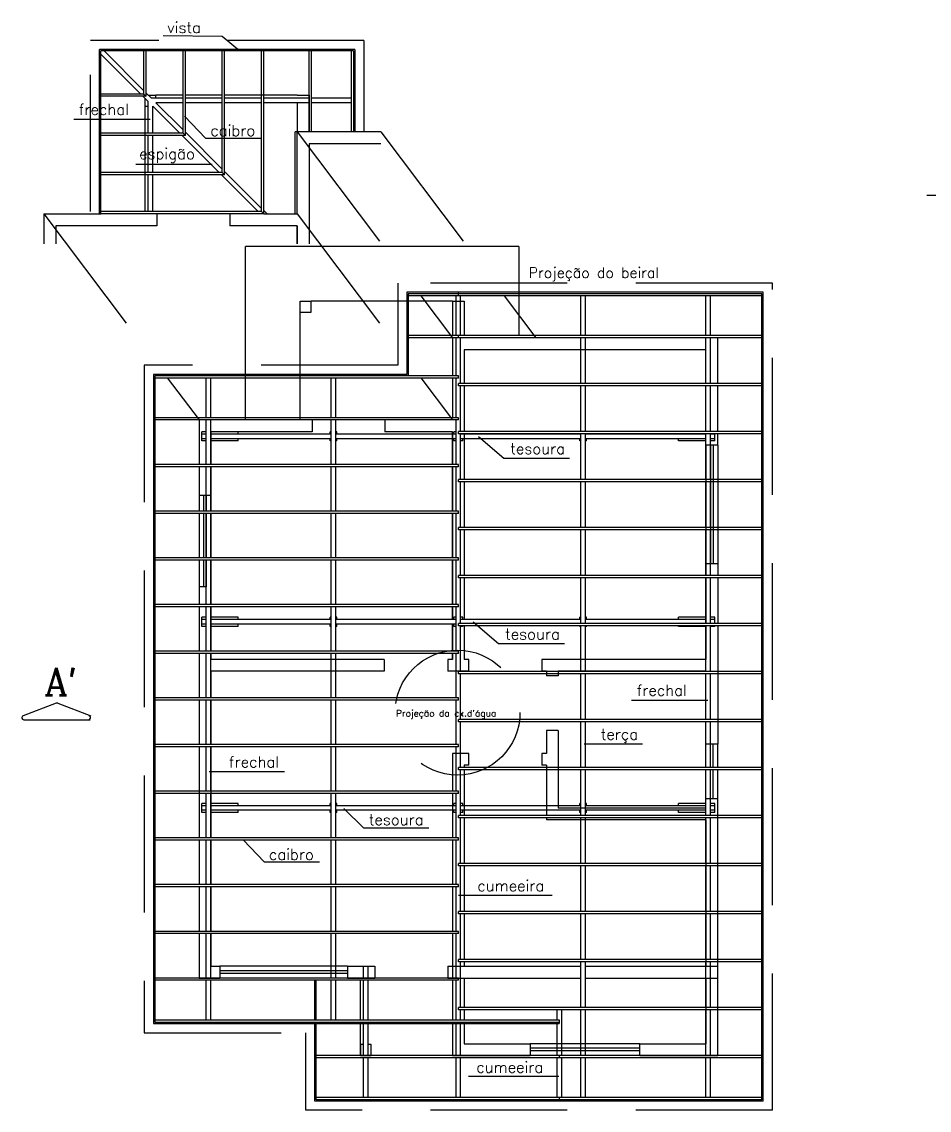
# Model space of a CAD drawing. Extents: x 374.2 to 444.1, y -26.3 to 30.2.
# Drawn here: x 404.55 to 414.51, y -16.37 to -4.43 of the extents above; entities that cross this region are included whole.
import ezdxf
from ezdxf.enums import TextEntityAlignment as Align

# ---------------------------------------------------------------- set-up
doc = ezdxf.new("R2010")
doc.units = 0
doc.header["$LTSCALE"] = 20
doc.header["$MEASUREMENT"] = 0
doc.linetypes.add('DASHED2', pattern=[0.375, 0.25, -0.125])
for name, color, linetype in [('MADEIRAME', 30, 'CONTINUOUS'), ('PROJEÇÃO', 30, 'DASHED2'), ('SELO', 5, 'CONTINUOUS'), ('TEXTO', 1, 'CONTINUOUS'), ('TEXTO2', 30, 'CONTINUOUS'), ('VISTAL', 30, 'CONTINUOUS'), ('VISTAP', 244, 'CONTINUOUS')]:
    doc.layers.add(name, color=color, linetype=linetype)
doc.styles.add('ROMANC', font='ROMANC.SHX')

msp = doc.modelspace()

# ---------------------------------------------------------------- linework, layer by layer
at = {"layer": 'MADEIRAME', "color": 244, "linetype": 'Continuous'}
for p, q in [((405.406, -6.536), (405.406, -4.733)), ((408.206, -4.733), (405.406, -4.733)), ((405.421, -6.536), (405.421, -4.748)), ((408.191, -4.748), (405.421, -4.748)), ((408.166, -4.748), (408.166, -5.636)), ((408.191, -4.748), (408.191, -5.636)), ((408.206, -4.733), (408.206, -5.636)), ((405.894, -5.221), (405.421, -5.221)), ((405.919, -5.246), (405.421, -5.246)), ((405.941, -5.651), (405.941, -5.304)), ((406.323, -5.268), (405.976, -5.268)), ((405.991, -5.651), (405.991, -5.353)), ((406.323, -5.318), (406.026, -5.318)), ((406.753, -5.268), (406.348, -5.268)), ((406.753, -5.318), (406.348, -5.318)), ((407.183, -5.268), (406.778, -5.268)), ((407.183, -5.318), (406.778, -5.318)), ((407.706, -5.268), (407.208, -5.268)), ((407.706, -5.318), (407.208, -5.318)), ((408.166, -5.268), (407.731, -5.268)), ((408.166, -5.318), (407.731, -5.318)), ((406.323, -5.651), (405.421, -5.651)), ((406.348, -5.676), (405.421, -5.676)), ((405.941, -6.081), (405.941, -5.676)), ((405.991, -6.081), (405.991, -5.676)), ((406.753, -6.081), (405.421, -6.081)), ((406.778, -6.106), (405.421, -6.106)), ((405.941, -6.511), (405.941, -6.106)), ((405.991, -6.511), (405.991, -6.106)), ((405.941, -6.511), (405.421, -6.511)), ((405.941, -6.536), (405.421, -6.536)), ((407.183, -6.511), (405.941, -6.511)), ((407.208, -6.536), (405.941, -6.536)), ((412.688, -7.396), (408.778, -7.396)), ((408.778, -7.396), (408.778, -8.296)), ((409.343, -7.436), (409.343, -7.396)), ((412.688, -16.266), (412.688, -7.396)), ((412.673, -7.411), (408.793, -7.411)), ((408.793, -7.411), (408.793, -8.311)), ((412.673, -7.436), (408.793, -7.436)), ((409.318, -7.871), (409.318, -7.436)), ((409.368, -7.871), (409.368, -7.436)), ((410.688, -7.871), (410.688, -7.436)), ((410.738, -7.871), (410.738, -7.436)), ((412.058, -7.871), (412.058, -7.436)), ((412.108, -7.871), (412.108, -7.436)), ((412.673, -16.251), (412.673, -7.411)), ((412.673, -7.871), (408.793, -7.871)), ((409.343, -7.896), (409.343, -7.871)), ((412.673, -7.896), (408.793, -7.896)), ((409.318, -8.311), (409.318, -7.896)), ((409.368, -8.397), (409.368, -7.896)), ((410.688, -8.397), (410.688, -7.896)), ((410.738, -8.397), (410.738, -7.896)), ((412.058, -8.397), (412.058, -7.896)), ((412.108, -8.397), (412.108, -7.896)), ((408.778, -8.296), (405.998, -8.296)), ((405.998, -8.296), (405.998, -15.416)), ((406.013, -8.311), (406.013, -15.401)), ((409.343, -8.311), (406.013, -8.311)), ((409.343, -8.336), (406.013, -8.336)), ((406.578, -8.771), (406.578, -8.336)), ((406.628, -8.771), (406.628, -8.336)), ((407.948, -8.771), (407.948, -8.336)), ((407.998, -8.771), (407.998, -8.336)), ((409.318, -8.771), (409.318, -8.336)), ((409.343, -8.336), (409.343, -8.311)), ((412.673, -8.397), (409.343, -8.397)), ((409.343, -8.422), (409.343, -8.397)), ((412.673, -8.422), (409.343, -8.422)), ((409.368, -8.923), (409.368, -8.422)), ((410.688, -8.923), (410.688, -8.422)), ((410.738, -8.923), (410.738, -8.422)), ((412.058, -8.923), (412.058, -8.422)), ((412.108, -8.923), (412.108, -8.422)), ((409.343, -8.771), (406.013, -8.771)), ((409.343, -8.796), (406.013, -8.796)), ((406.578, -9.283), (406.578, -8.796)), ((406.628, -9.283), (406.628, -8.796)), ((407.948, -9.283), (407.948, -8.796)), ((407.998, -9.283), (407.998, -8.796)), ((409.318, -9.283), (409.318, -8.796)), ((409.343, -8.796), (409.343, -8.771)), ((406.578, -8.926), (406.528, -8.926)), ((406.528, -9.026), (406.528, -8.926)), ((406.578, -8.951), (406.528, -8.951)), ((406.928, -8.926), (406.628, -8.926)), ((407.948, -8.951), (406.628, -8.951)), ((406.928, -8.951), (406.928, -8.926)), ((407.948, -8.926), (407.935, -8.926)), ((407.935, -8.951), (407.935, -8.926)), ((408.01, -8.926), (407.998, -8.926)), ((409.318, -8.951), (407.998, -8.951)), ((408.01, -8.951), (408.01, -8.926)), ((409.293, -8.951), (409.293, -8.926)), ((409.318, -8.926), (409.293, -8.926)), ((412.673, -8.923), (409.343, -8.923)), ((409.343, -8.948), (409.343, -8.923)), ((412.673, -8.948), (409.343, -8.948)), ((409.368, -9.45), (409.368, -8.948)), ((410.688, -8.951), (409.368, -8.951)), ((409.393, -8.951), (409.393, -8.948)), ((410.675, -8.951), (410.675, -8.948)), ((410.688, -9.45), (410.688, -8.948)), ((410.738, -9.45), (410.738, -8.948)), ((412.058, -8.951), (410.738, -8.951)), ((410.75, -8.951), (410.75, -8.948)), ((411.758, -8.951), (411.758, -8.948)), ((412.058, -9.45), (412.058, -8.948)), ((412.108, -9.45), (412.108, -8.948)), ((412.158, -8.951), (412.108, -8.951)), ((412.158, -9.026), (412.158, -8.948)), ((406.578, -9.001), (406.528, -9.001)), ((406.578, -9.026), (406.528, -9.026)), ((407.948, -9.001), (406.628, -9.001)), ((406.928, -9.026), (406.628, -9.026)), ((406.928, -9.026), (406.928, -9.001)), ((407.935, -9.026), (407.935, -9.001)), ((407.948, -9.026), (407.935, -9.026)), ((409.318, -9.001), (407.998, -9.001)), ((408.01, -9.026), (407.998, -9.026)), ((408.01, -9.026), (408.01, -9.001)), ((409.293, -9.026), (409.293, -9.001)), ((409.318, -9.026), (409.293, -9.026)), ((410.688, -9.001), (409.368, -9.001)), ((409.393, -9.026), (409.368, -9.026)), ((409.393, -9.026), (409.393, -9.001)), ((410.675, -9.026), (410.675, -9.001)), ((410.688, -9.026), (410.675, -9.026)), ((412.058, -9.001), (410.738, -9.001)), ((410.75, -9.026), (410.738, -9.026)), ((410.75, -9.026), (410.75, -9.001)), ((411.758, -9.026), (411.758, -9.001)), ((412.058, -9.026), (411.758, -9.026)), ((412.158, -9.001), (412.108, -9.001)), ((412.158, -9.026), (412.108, -9.026)), ((409.343, -9.283), (406.013, -9.283)), ((409.343, -9.308), (406.013, -9.308)), ((406.578, -9.795), (406.578, -9.308)), ((406.628, -9.795), (406.628, -9.308)), ((407.948, -9.795), (407.948, -9.308)), ((407.998, -9.795), (407.998, -9.308)), ((409.318, -9.795), (409.318, -9.308)), ((409.343, -9.308), (409.343, -9.283)), ((412.673, -9.45), (409.343, -9.45)), ((409.343, -9.475), (409.343, -9.45)), ((412.673, -9.475), (409.343, -9.475)), ((409.368, -9.976), (409.368, -9.475)), ((410.688, -9.976), (410.688, -9.475)), ((410.738, -9.976), (410.738, -9.475)), ((412.058, -9.976), (412.058, -9.475)), ((412.108, -9.976), (412.108, -9.475)), ((409.343, -9.795), (406.013, -9.795)), ((409.343, -9.82), (406.013, -9.82)), ((406.578, -10.307), (406.578, -9.82)), ((406.628, -10.307), (406.628, -9.82)), ((407.948, -10.307), (407.948, -9.82)), ((407.998, -10.307), (407.998, -9.82)), ((409.318, -10.307), (409.318, -9.82)), ((409.343, -9.82), (409.343, -9.795)), ((412.673, -9.976), (409.343, -9.976)), ((409.343, -10.001), (409.343, -9.976)), ((412.673, -10.001), (409.343, -10.001)), ((409.368, -10.502), (409.368, -10.001)), ((410.688, -10.502), (410.688, -10.001)), ((410.738, -10.502), (410.738, -10.001)), ((412.058, -10.502), (412.058, -10.001)), ((412.108, -10.502), (412.108, -10.001)), ((409.343, -10.307), (406.013, -10.307)), ((409.343, -10.332), (406.013, -10.332)), ((406.578, -10.819), (406.578, -10.332)), ((406.628, -10.819), (406.628, -10.332)), ((407.948, -10.819), (407.948, -10.332)), ((407.998, -10.819), (407.998, -10.332)), ((409.318, -10.819), (409.318, -10.332)), ((409.343, -10.332), (409.343, -10.307)), ((412.673, -10.502), (409.343, -10.502)), ((409.343, -10.527), (409.343, -10.502)), ((412.673, -10.527), (409.343, -10.527)), ((409.368, -11.029), (409.368, -10.527)), ((410.688, -11.029), (410.688, -10.527)), ((410.738, -11.029), (410.738, -10.527)), ((412.058, -11.029), (412.058, -10.527)), ((412.108, -11.029), (412.108, -10.527)), ((409.343, -10.819), (406.013, -10.819)), ((409.343, -10.844), (406.013, -10.844)), ((406.578, -11.331), (406.578, -10.844)), ((406.628, -11.331), (406.628, -10.844)), ((407.948, -11.331), (407.948, -10.844)), ((407.998, -11.331), (407.998, -10.844)), ((409.318, -11.331), (409.318, -10.844)), ((409.343, -10.844), (409.343, -10.819)), ((406.528, -11.06), (406.528, -10.96)), ((406.578, -10.96), (406.528, -10.96)), ((406.928, -10.96), (406.628, -10.96)), ((406.928, -10.985), (406.928, -10.96)), ((407.935, -10.985), (407.935, -10.96)), ((407.948, -10.96), (407.935, -10.96)), ((408.01, -10.96), (407.998, -10.96)), ((408.01, -10.985), (408.01, -10.96)), ((409.318, -10.96), (409.293, -10.96)), ((409.293, -10.985), (409.293, -10.96)), ((409.393, -10.96), (409.368, -10.96)), ((409.393, -10.985), (409.393, -10.96)), ((410.675, -10.985), (410.675, -10.96)), ((410.688, -10.96), (410.675, -10.96)), ((410.75, -10.96), (410.738, -10.96)), ((410.75, -10.985), (410.75, -10.96)), ((412.058, -10.96), (411.758, -10.96)), ((411.758, -10.985), (411.758, -10.96)), ((412.158, -10.96), (412.108, -10.96)), ((412.158, -11.029), (412.158, -10.96)), ((406.578, -10.985), (406.528, -10.985)), ((406.578, -11.035), (406.528, -11.035)), ((406.578, -11.06), (406.528, -11.06)), ((407.948, -10.985), (406.628, -10.985)), ((407.948, -11.035), (406.628, -11.035)), ((406.928, -11.06), (406.628, -11.06)), ((406.928, -11.06), (406.928, -11.035)), ((407.935, -11.06), (407.935, -11.035)), ((407.948, -11.06), (407.935, -11.06)), ((409.318, -10.985), (407.998, -10.985)), ((409.318, -11.035), (407.998, -11.035)), ((408.01, -11.06), (407.998, -11.06)), ((408.01, -11.06), (408.01, -11.035)), ((409.293, -11.06), (409.293, -11.035)), ((409.318, -11.06), (409.293, -11.06)), ((412.673, -11.029), (409.343, -11.029)), ((409.343, -11.054), (409.343, -11.029)), ((412.673, -11.054), (409.343, -11.054)), ((410.688, -10.985), (409.368, -10.985)), ((409.368, -11.555), (409.368, -11.054)), ((409.393, -11.06), (409.368, -11.06)), ((409.393, -11.06), (409.393, -11.054)), ((410.675, -11.06), (410.675, -11.054)), ((410.688, -11.06), (410.675, -11.06)), ((410.688, -11.555), (410.688, -11.054)), ((412.058, -10.985), (410.738, -10.985)), ((410.738, -11.555), (410.738, -11.054)), ((410.75, -11.06), (410.738, -11.06)), ((410.75, -11.06), (410.75, -11.054)), ((411.758, -11.06), (411.758, -11.054)), ((412.058, -11.06), (411.758, -11.06)), ((412.058, -11.555), (412.058, -11.054)), ((412.158, -10.985), (412.108, -10.985)), ((412.108, -11.555), (412.108, -11.054)), ((412.158, -11.06), (412.108, -11.06)), ((412.158, -11.06), (412.158, -11.054)), ((409.343, -11.331), (406.013, -11.331)), ((409.343, -11.356), (409.343, -11.331)), ((409.343, -11.356), (406.013, -11.356)), ((406.578, -11.843), (406.578, -11.356)), ((406.628, -11.843), (406.628, -11.356)), ((407.948, -11.843), (407.948, -11.356)), ((407.998, -11.843), (407.998, -11.356)), ((409.318, -11.843), (409.318, -11.356)), ((412.673, -11.555), (409.343, -11.555)), ((409.343, -11.58), (409.343, -11.555)), ((412.673, -11.58), (409.343, -11.58)), ((409.368, -12.081), (409.368, -11.58)), ((410.688, -12.081), (410.688, -11.58)), ((410.738, -12.081), (410.738, -11.58)), ((412.058, -12.081), (412.058, -11.58)), ((412.108, -12.081), (412.108, -11.58)), ((409.343, -11.843), (406.013, -11.843)), ((409.343, -11.868), (406.013, -11.868)), ((406.578, -12.355), (406.578, -11.868)), ((406.628, -12.355), (406.628, -11.868)), ((407.948, -12.355), (407.948, -11.868)), ((407.998, -12.355), (407.998, -11.868)), ((409.318, -12.355), (409.318, -11.868)), ((409.343, -11.868), (409.343, -11.843)), ((412.673, -12.081), (409.343, -12.081)), ((409.343, -12.106), (409.343, -12.081)), ((412.673, -12.106), (409.343, -12.106)), ((409.368, -12.608), (409.368, -12.106)), ((410.688, -12.607), (410.688, -12.106)), ((410.738, -12.607), (410.738, -12.106)), ((412.058, -12.608), (412.058, -12.106)), ((412.108, -12.608), (412.108, -12.106)), ((409.343, -12.355), (406.013, -12.355)), ((409.343, -12.38), (406.013, -12.38)), ((406.578, -12.867), (406.578, -12.38)), ((406.628, -12.867), (406.628, -12.38)), ((407.948, -12.867), (407.948, -12.38)), ((407.998, -12.867), (407.998, -12.38)), ((409.318, -12.867), (409.318, -12.38)), ((409.343, -12.38), (409.343, -12.355)), ((412.673, -12.608), (409.343, -12.608)), ((409.343, -12.633), (409.343, -12.608)), ((412.673, -12.633), (409.343, -12.633)), ((409.368, -13.134), (409.368, -12.633)), ((410.688, -13.134), (410.688, -12.632)), ((410.738, -13.134), (410.738, -12.632)), ((412.058, -13.134), (412.058, -12.633)), ((412.058, -12.955), (412.058, -12.652)), ((412.108, -13.134), (412.108, -12.633)), ((409.343, -12.867), (406.013, -12.867)), ((409.343, -12.892), (409.343, -12.867)), ((409.343, -12.892), (406.013, -12.892)), ((406.578, -13.001), (406.528, -13.001)), ((406.528, -13.101), (406.528, -13.001)), ((406.578, -13.379), (406.578, -12.892)), ((406.628, -13.379), (406.628, -12.892)), ((406.928, -13.001), (406.628, -13.001)), ((406.928, -13.026), (406.928, -13.001)), ((407.948, -13.001), (407.935, -13.001)), ((407.935, -13.026), (407.935, -13.001)), ((407.948, -13.379), (407.948, -12.892)), ((407.998, -13.379), (407.998, -12.892)), ((408.01, -13.001), (407.998, -13.001)), ((408.01, -13.026), (408.01, -13.001)), ((409.293, -13.026), (409.293, -13.001)), ((409.318, -13.001), (409.293, -13.001)), ((409.318, -13.379), (409.318, -12.892)), ((409.393, -13.001), (409.368, -13.001)), ((409.393, -13.026), (409.393, -13.001)), ((410.688, -13.001), (410.675, -13.001)), ((410.675, -13.026), (410.675, -13.001)), ((410.75, -13.001), (410.738, -13.001)), ((410.75, -13.026), (410.75, -13.001)), ((411.758, -13.026), (411.758, -13.001)), ((412.058, -13.001), (411.758, -13.001)), ((412.058, -13.052), (412.058, -12.952)), ((412.158, -13.001), (412.108, -13.001)), ((412.158, -13.101), (412.158, -13.001)), ((406.578, -13.026), (406.528, -13.026)), ((406.578, -13.076), (406.528, -13.076)), ((406.578, -13.101), (406.528, -13.101)), ((407.948, -13.026), (406.628, -13.026)), ((407.948, -13.076), (406.628, -13.076)), ((406.928, -13.101), (406.628, -13.101)), ((406.928, -13.101), (406.928, -13.076)), ((407.935, -13.101), (407.935, -13.076)), ((407.948, -13.101), (407.935, -13.101)), ((409.318, -13.026), (407.998, -13.026)), ((409.318, -13.076), (407.998, -13.076)), ((408.01, -13.101), (407.998, -13.101)), ((408.01, -13.101), (408.01, -13.076)), ((409.293, -13.101), (409.293, -13.076)), ((409.318, -13.101), (409.293, -13.101)), ((410.688, -13.026), (409.368, -13.026)), ((410.688, -13.076), (409.368, -13.076)), ((409.393, -13.101), (409.368, -13.101)), ((409.393, -13.101), (409.393, -13.076)), ((410.675, -13.101), (410.675, -13.076)), ((410.688, -13.101), (410.675, -13.101)), ((412.058, -13.026), (410.738, -13.026)), ((412.058, -13.076), (410.738, -13.076)), ((410.75, -13.101), (410.738, -13.101)), ((410.75, -13.101), (410.75, -13.076)), ((411.758, -13.101), (411.758, -13.076)), ((412.058, -13.101), (411.758, -13.101)), ((412.158, -13.026), (412.108, -13.026)), ((412.158, -13.076), (412.108, -13.076)), ((412.158, -13.101), (412.108, -13.101)), ((412.673, -13.134), (409.343, -13.134)), ((409.343, -13.159), (409.343, -13.134)), ((412.673, -13.159), (409.343, -13.159)), ((409.368, -13.66), (409.368, -13.159)), ((410.688, -13.66), (410.688, -13.159)), ((410.738, -13.66), (410.738, -13.159)), ((412.058, -13.66), (412.058, -13.159)), ((412.108, -13.66), (412.108, -13.159)), ((409.343, -13.379), (406.013, -13.379)), ((409.343, -13.404), (406.013, -13.404)), ((406.578, -13.892), (406.578, -13.405)), ((406.628, -13.892), (406.628, -13.405)), ((407.948, -13.892), (407.948, -13.405)), ((407.998, -13.892), (407.998, -13.405)), ((409.318, -13.892), (409.318, -13.405)), ((409.343, -13.404), (409.343, -13.379)), ((412.673, -13.66), (409.343, -13.66)), ((409.343, -13.685), (409.343, -13.66)), ((412.673, -13.685), (409.343, -13.685)), ((409.368, -14.187), (409.368, -13.685)), ((410.688, -14.186), (410.688, -13.685)), ((410.738, -14.186), (410.738, -13.685)), ((412.058, -14.187), (412.058, -13.685)), ((412.108, -14.187), (412.108, -13.685)), ((409.343, -13.892), (406.013, -13.892)), ((409.343, -13.917), (406.013, -13.917)), ((406.578, -14.404), (406.578, -13.917)), ((406.628, -14.404), (406.628, -13.917)), ((407.948, -14.404), (407.948, -13.917)), ((407.998, -14.404), (407.998, -13.917)), ((409.318, -14.404), (409.318, -13.917)), ((409.343, -13.917), (409.343, -13.892)), ((412.673, -14.187), (409.343, -14.187)), ((409.343, -14.212), (409.343, -14.187)), ((412.673, -14.212), (409.343, -14.212)), ((409.368, -14.713), (409.368, -14.212)), ((410.688, -14.713), (410.688, -14.211)), ((410.738, -14.713), (410.738, -14.211)), ((412.058, -14.713), (412.058, -14.212)), ((412.108, -14.713), (412.108, -14.212)), ((409.343, -14.404), (406.013, -14.404)), ((409.343, -14.429), (406.013, -14.429)), ((406.578, -14.916), (406.578, -14.429)), ((406.628, -14.916), (406.628, -14.429)), ((407.948, -14.916), (407.948, -14.429)), ((407.998, -14.916), (407.998, -14.429)), ((409.318, -14.916), (409.318, -14.429)), ((409.343, -14.429), (409.343, -14.404)), ((412.673, -14.713), (409.343, -14.713)), ((409.343, -14.738), (409.343, -14.713)), ((412.673, -14.738), (409.343, -14.738)), ((409.368, -15.239), (409.368, -14.738)), ((410.688, -15.239), (410.688, -14.738)), ((410.738, -15.239), (410.738, -14.738)), ((412.058, -15.239), (412.058, -14.738)), ((412.108, -15.239), (412.108, -14.738)), ((409.343, -14.916), (406.013, -14.916)), ((409.343, -14.941), (409.343, -14.916)), ((409.343, -14.941), (406.013, -14.941)), ((406.578, -15.376), (406.578, -14.941)), ((406.628, -15.376), (406.628, -14.941)), ((407.768, -15.376), (407.768, -14.941)), ((407.783, -15.376), (407.783, -14.941)), ((407.948, -15.376), (407.948, -14.941)), ((407.998, -15.376), (407.998, -14.941)), ((409.318, -15.376), (409.318, -14.941)), ((409.343, -15.264), (409.343, -15.239)), ((412.673, -15.239), (409.343, -15.239)), ((412.673, -15.264), (409.343, -15.264)), ((409.368, -15.376), (409.368, -15.264)), ((410.423, -15.264), (410.423, -15.376)), ((410.473, -15.264), (410.473, -15.766)), ((410.688, -15.765), (410.688, -15.264)), ((410.738, -15.765), (410.738, -15.264)), ((412.058, -15.766), (412.058, -15.264)), ((412.108, -15.766), (412.108, -15.264)), ((406.013, -15.376), (410.448, -15.376)), ((410.448, -15.376), (410.448, -15.416)), ((405.998, -15.416), (410.448, -15.416)), ((406.013, -15.401), (410.448, -15.401)), ((407.768, -16.266), (407.768, -15.416)), ((407.783, -16.251), (407.783, -15.416)), ((409.318, -15.766), (409.318, -15.416)), ((409.368, -15.766), (409.368, -15.416)), ((410.423, -15.416), (410.423, -15.766)), ((412.673, -15.766), (407.783, -15.766)), ((412.673, -15.791), (407.783, -15.791)), ((409.318, -16.226), (409.318, -15.791)), ((409.368, -16.226), (409.368, -15.791)), ((410.423, -15.791), (410.423, -16.226)), ((410.448, -15.766), (410.448, -15.791)), ((410.473, -15.791), (410.473, -16.226)), ((410.688, -16.226), (410.688, -15.79)), ((410.738, -16.226), (410.738, -15.79)), ((412.058, -16.226), (412.058, -15.791)), ((412.108, -16.226), (412.108, -15.791)), ((412.673, -16.226), (407.783, -16.226)), ((410.448, -16.226), (410.448, -16.266)), ((412.688, -16.266), (407.768, -16.266)), ((412.673, -16.251), (407.783, -16.251))]:
    msp.add_line(p, q, dxfattribs=at)
at = {"layer": 'MADEIRAME', "linetype": 'Continuous'}
for p, q in [((405.457, -4.748), (405.894, -5.185)), ((405.894, -5.221), (405.894, -4.748)), ((405.919, -5.246), (405.919, -4.748)), ((406.323, -5.651), (406.323, -4.748)), ((406.348, -5.676), (406.348, -4.748)), ((406.753, -6.081), (406.753, -4.748)), ((406.778, -6.106), (406.778, -4.748)), ((407.183, -6.511), (407.183, -4.748)), ((407.208, -6.536), (407.208, -4.748)), ((407.706, -5.636), (407.706, -4.748)), ((407.731, -5.636), (407.731, -4.748)), ((405.421, -4.783), (405.858, -5.221)), ((405.883, -5.246), (405.941, -5.304)), ((405.894, -5.221), (405.919, -5.246)), ((405.919, -5.21), (405.976, -5.268)), ((405.991, -5.353), (406.288, -5.651)), ((406.026, -5.318), (406.323, -5.615)), ((406.313, -5.676), (406.718, -6.081)), ((406.323, -5.651), (406.348, -5.676)), ((406.348, -5.64), (406.753, -6.045)), ((407.551, -6.536), (407.551, -5.636)), ((407.576, -6.536), (407.576, -5.636)), ((406.753, -6.081), (406.778, -6.106)), ((406.778, -6.07), (407.183, -6.475)), ((406.743, -6.106), (407.148, -6.511)), ((407.183, -6.511), (407.208, -6.536)), ((407.208, -6.5), (407.244, -6.536)), ((407.551, -6.536), (407.576, -6.536)), ((408.299, -14.786), (408.299, -14.916)), ((408.349, -14.786), (408.349, -14.916)), ((408.299, -14.941), (408.299, -15.376)), ((408.349, -14.941), (408.349, -15.376)), ((408.299, -15.416), (408.299, -15.766)), ((408.349, -15.416), (408.349, -15.766)), ((408.299, -15.791), (408.299, -16.226)), ((408.349, -15.791), (408.349, -16.226))]:
    msp.add_line(p, q, dxfattribs=at)
at = {"layer": 'MADEIRAME', "color": 244, "linetype": 'Continuous'}
msp.add_point((412.058, -9.316), dxfattribs=at)
msp.add_point((412.058, -9.316), dxfattribs=at)
at = {"layer": 'PROJEÇÃO', "color": 30, "linetype": 'DASHED2', "ltscale": 0.3}
for p, q in [((405.306, -6.511), (405.306, -4.633)), ((408.306, -4.633), (405.306, -4.633)), ((408.306, -4.633), (408.306, -5.636)), ((412.788, -7.296), (408.678, -7.296)), ((408.678, -7.296), (408.678, -8.196)), ((412.788, -16.366), (412.788, -7.296)), ((408.678, -8.196), (405.898, -8.196)), ((405.898, -8.196), (405.898, -15.516)), ((405.898, -15.516), (407.668, -15.516)), ((407.668, -16.366), (407.668, -15.516)), ((412.788, -16.366), (407.668, -16.366))]:
    msp.add_line(p, q, dxfattribs=at)
at = {"layer": 'SELO', "color": 244, "linetype": 'Continuous'}
msp.add_line((406.628, -10.637), (406.628, -10.669), dxfattribs=at)
at = {"layer": 'TEXTO', "color": 30, "linetype": 'Continuous'}
msp.add_line((414.738, -6.335), (414.482, -6.335), dxfattribs=at)
at = {"layer": 'TEXTO', "color": 3, "linetype": 'Continuous'}
for p, q in [((404.932, -11.903), (404.568, -12.04)), ((404.948, -11.903), (405.312, -12.04)), ((404.576, -12.083), (405.304, -12.083))]:
    msp.add_line(p, q, dxfattribs=at)
for centre, start, end in [((404.94, -11.924), 69.3986, 110.6014), ((404.94, -11.924), 69.3986, 110.6014), ((404.576, -12.061), 110.6014, 270), ((405.284, -12.061), 270, 69.3986)]:
    msp.add_arc(centre, 0.0225, start, end, dxfattribs=at)
at = {"layer": 'TEXTO2', "linetype": 'Continuous'}
for p, q in [((406.105, -4.58), (406.752, -4.587)), ((406.752, -4.587), (406.941, -4.743)), ((406.574, -5.708), (406.34, -5.463)), ((405.124, -5.496), (405.961, -5.496)), ((407.176, -5.708), (406.574, -5.708)), ((405.804, -5.99), (406.641, -5.99)), ((409.84, -9.219), (409.564, -8.982)), ((410.563, -9.219), (409.84, -9.219)), ((409.783, -11.252), (409.507, -11.014)), ((410.506, -11.252), (409.783, -11.252)), ((411.244, -11.867), (412.081, -11.867)), ((411.362, -12.351), (410.724, -12.351)), ((407.435, -12.654), (406.611, -12.654)), ((408.088, -13.055), (408.307, -13.274)), ((409.02, -13.274), (408.307, -13.274)), ((407.217, -13.647), (406.982, -13.402)), ((407.818, -13.647), (407.217, -13.647)), ((410.371, -14.012), (409.343, -14.012)), ((410.445, -15.996), (409.453, -15.996))]:
    msp.add_line(p, q, dxfattribs=at)
at = {"layer": 'VISTAL', "color": 30, "linetype": 'Continuous'}
for p, q in [((405.941, -5.233), (406.026, -5.233)), ((406.026, -5.268), (406.026, -5.233)), ((406.323, -5.233), (406.026, -5.233)), ((406.753, -5.233), (406.348, -5.233)), ((407.576, -5.233), (406.778, -5.233)), ((407.576, -5.233), (407.706, -5.233)), ((407.706, -5.233), (407.706, -5.636)), ((405.906, -5.353), (405.906, -5.269)), ((405.906, -6.511), (405.906, -5.353)), ((405.906, -5.353), (405.941, -5.353)), ((405.991, -5.353), (405.991, -5.353)), ((406.026, -5.318), (406.026, -5.318)), ((407.576, -5.318), (407.576, -5.636)), ((408.492, -5.636), (407.551, -5.636)), ((407.576, -5.636), (407.576, -5.636)), ((407.706, -5.766), (407.706, -6.864)), ((408.492, -5.766), (407.706, -5.766)), ((404.796, -6.536), (404.796, -6.864)), ((406.036, -6.536), (406.036, -6.666)), ((406.836, -6.536), (406.836, -6.666)), ((406.036, -6.666), (404.926, -6.666)), ((404.926, -6.666), (404.926, -6.864)), ((407.576, -6.666), (406.836, -6.666)), ((407.576, -6.666), (407.576, -6.864)), ((407.576, -6.864), (407.576, -6.666)), ((410.008, -6.893), (407.008, -6.893)), ((407.008, -8.796), (407.008, -6.893)), ((410.008, -6.893), (410.008, -7.871)), ((407.608, -7.493), (407.728, -7.493)), ((407.608, -7.613), (407.608, -7.493)), ((407.728, -7.613), (407.728, -7.493)), ((409.278, -7.493), (407.728, -7.493)), ((409.278, -7.493), (409.278, -7.871)), ((409.278, -7.493), (409.408, -7.493)), ((409.408, -7.493), (409.408, -7.871)), ((407.608, -7.613), (407.728, -7.613)), ((407.608, -8.796), (407.608, -7.613)), ((409.278, -7.896), (409.278, -7.896)), ((409.278, -7.896), (409.278, -8.311)), ((412.188, -7.896), (409.408, -7.896)), ((412.188, -8.397), (412.188, -7.896)), ((409.408, -8.026), (409.408, -8.397)), ((412.058, -8.026), (409.408, -8.026)), ((412.058, -8.397), (412.058, -8.026)), ((409.278, -8.336), (409.278, -8.771)), ((409.408, -8.422), (409.408, -8.923)), ((412.058, -8.923), (412.058, -8.422)), ((412.188, -8.923), (412.188, -8.422)), ((406.498, -8.796), (406.498, -9.283)), ((407.738, -8.796), (406.498, -8.796)), ((407.738, -8.796), (407.738, -8.926)), ((408.538, -8.796), (408.538, -8.926)), ((409.278, -8.796), (408.538, -8.796)), ((407.738, -8.926), (406.628, -8.926)), ((406.628, -8.926), (406.628, -9.283)), ((409.278, -8.926), (408.538, -8.926)), ((409.278, -8.926), (409.278, -9.283)), ((409.278, -9.283), (409.278, -8.926)), ((409.408, -8.948), (409.408, -9.45)), ((412.058, -9.073), (412.058, -8.948)), ((412.188, -9.073), (412.188, -8.948)), ((412.188, -9.073), (412.058, -9.073)), ((412.058, -9.073), (412.058, -10.373)), ((412.108, -9.073), (412.108, -10.373)), ((412.138, -9.073), (412.138, -10.373)), ((412.188, -9.073), (412.188, -10.373)), ((406.498, -9.308), (406.498, -9.625)), ((406.628, -9.308), (406.628, -9.625)), ((409.278, -9.308), (409.278, -9.795)), ((409.278, -9.795), (409.278, -9.308)), ((409.408, -9.475), (409.408, -9.976)), ((406.628, -9.625), (406.498, -9.625)), ((406.498, -9.625), (406.498, -9.795)), ((406.548, -9.625), (406.548, -9.795)), ((406.578, -9.625), (406.578, -9.795)), ((406.628, -9.625), (406.628, -9.795)), ((406.498, -9.82), (406.498, -10.307)), ((406.548, -9.82), (406.548, -10.307)), ((406.578, -9.82), (406.578, -10.307)), ((406.628, -9.82), (406.628, -10.307)), ((409.278, -9.82), (409.278, -10.307)), ((409.278, -10.307), (409.278, -9.82)), ((409.408, -10.001), (409.408, -10.502)), ((406.498, -10.332), (406.498, -10.625)), ((406.548, -10.332), (406.548, -10.625)), ((406.578, -10.332), (406.578, -10.625)), ((406.628, -10.332), (406.628, -10.625)), ((409.278, -10.332), (409.278, -10.819)), ((409.278, -10.819), (409.278, -10.332)), ((412.188, -10.373), (412.058, -10.373)), ((412.058, -10.373), (412.058, -10.502)), ((412.188, -10.373), (412.188, -10.502)), ((409.408, -10.527), (409.408, -10.985)), ((412.058, -10.527), (412.058, -11.029)), ((412.188, -10.527), (412.188, -11.029)), ((406.498, -10.625), (406.498, -10.819)), ((406.578, -10.625), (406.498, -10.625)), ((406.628, -10.625), (406.628, -10.819)), ((406.498, -10.844), (406.498, -11.331)), ((406.628, -10.844), (406.628, -11.331)), ((409.278, -10.844), (409.278, -10.985)), ((409.278, -10.985), (409.278, -10.844)), ((409.278, -11.331), (409.278, -11.035)), ((409.278, -11.035), (409.278, -11.331)), ((409.408, -11.054), (409.408, -11.422)), ((412.058, -11.054), (412.058, -11.422)), ((412.188, -11.054), (412.188, -12.352)), ((406.498, -11.356), (406.498, -11.843)), ((406.628, -11.356), (406.628, -11.422)), ((408.528, -11.422), (406.628, -11.422)), ((408.528, -11.422), (408.528, -11.552)), ((409.278, -11.422), (409.228, -11.422)), ((409.228, -11.422), (409.228, -11.552)), ((409.278, -11.422), (409.278, -11.356)), ((409.278, -11.356), (409.278, -11.422)), ((409.458, -11.422), (409.408, -11.422)), ((409.458, -11.552), (409.458, -11.422)), ((410.258, -11.422), (410.258, -11.552)), ((410.308, -11.422), (410.258, -11.422)), ((412.058, -11.422), (410.308, -11.422)), ((410.308, -11.422), (410.308, -11.422)), ((410.308, -11.422), (410.308, -11.422)), ((406.628, -11.552), (406.628, -11.843)), ((408.528, -11.552), (406.628, -11.552)), ((409.458, -11.552), (409.228, -11.552)), ((410.308, -11.552), (410.258, -11.552)), ((410.308, -11.552), (410.308, -11.602)), ((412.058, -11.552), (410.438, -11.552)), ((410.438, -11.552), (410.438, -11.602)), ((410.438, -11.602), (410.308, -11.602)), ((412.058, -12.081), (412.058, -11.58)), ((406.498, -11.868), (406.498, -12.355)), ((406.628, -11.868), (406.628, -12.355)), ((412.058, -12.352), (412.058, -12.106)), ((410.438, -12.202), (410.308, -12.202)), ((410.308, -12.202), (410.308, -12.452)), ((410.438, -12.202), (410.438, -13.052)), ((406.498, -12.38), (406.498, -13.379)), ((406.628, -12.38), (406.628, -13.379)), ((412.188, -12.352), (412.058, -12.352)), ((412.058, -12.608), (412.058, -12.352)), ((412.108, -12.608), (412.108, -12.352)), ((412.138, -12.608), (412.138, -12.352)), ((412.188, -12.608), (412.188, -12.352)), ((409.278, -12.452), (409.278, -12.867)), ((409.458, -12.452), (409.278, -12.452)), ((409.458, -12.582), (409.458, -12.452)), ((410.308, -12.452), (410.258, -12.452)), ((410.258, -12.452), (410.258, -12.582)), ((409.408, -12.582), (409.408, -12.608)), ((409.458, -12.582), (409.408, -12.582)), ((409.458, -12.582), (409.408, -12.582)), ((409.408, -12.633), (409.408, -13.134)), ((410.308, -12.582), (410.258, -12.582)), ((410.308, -12.582), (410.308, -13.134)), ((412.058, -13.052), (412.058, -12.633)), ((412.108, -12.952), (412.108, -12.633)), ((412.138, -12.952), (412.138, -12.633)), ((412.188, -12.952), (412.188, -12.633)), ((409.278, -12.892), (409.278, -13.379)), ((412.188, -12.952), (412.058, -12.952)), ((412.188, -15.766), (412.188, -12.952)), ((412.058, -13.052), (410.438, -13.052)), ((412.058, -13.052), (410.438, -13.052)), ((409.408, -13.159), (409.408, -13.66)), ((410.308, -13.159), (410.308, -13.182)), ((412.058, -13.182), (410.308, -13.182)), ((412.058, -13.182), (412.058, -14.786)), ((406.498, -13.404), (406.498, -13.892)), ((406.628, -13.404), (406.628, -13.892)), ((409.278, -13.404), (409.278, -13.892)), ((409.408, -13.685), (409.408, -14.187)), ((406.498, -13.917), (406.498, -14.404)), ((406.628, -13.917), (406.628, -14.404)), ((409.278, -13.917), (409.278, -14.404)), ((409.408, -14.212), (409.408, -14.713)), ((406.498, -14.429), (406.498, -14.916)), ((406.628, -14.429), (406.628, -14.786)), ((409.278, -14.429), (409.278, -14.786)), ((406.628, -14.786), (406.728, -14.786)), ((406.728, -14.786), (406.728, -14.916)), ((408.128, -14.786), (406.728, -14.786)), ((408.128, -14.786), (408.128, -14.916)), ((408.128, -14.786), (408.428, -14.786)), ((408.428, -14.786), (408.428, -14.916)), ((409.228, -14.786), (409.228, -14.916)), ((409.228, -14.786), (409.278, -14.786)), ((409.278, -14.786), (409.278, -14.916)), ((409.408, -14.738), (409.408, -14.786)), ((406.498, -14.916), (406.728, -14.916)), ((408.128, -14.836), (406.728, -14.836)), ((408.128, -14.866), (406.728, -14.866)), ((408.128, -14.916), (406.728, -14.916)), ((408.128, -14.916), (408.428, -14.916)), ((409.408, -14.916), (409.408, -15.239)), ((412.058, -14.916), (412.058, -15.636)), ((408.268, -15.376), (408.268, -14.941)), ((409.278, -14.941), (409.278, -15.376)), ((409.408, -15.264), (409.408, -15.376)), ((408.268, -15.766), (408.268, -15.416)), ((409.278, -15.416), (409.278, -15.766)), ((409.408, -15.416), (409.408, -15.636)), ((409.408, -15.636), (410.132, -15.636)), ((410.132, -15.636), (410.132, -15.766)), ((411.332, -15.636), (410.132, -15.636)), ((411.332, -15.636), (412.058, -15.636)), ((411.332, -15.766), (411.332, -15.636)), ((411.332, -15.686), (410.132, -15.686)), ((411.332, -15.716), (410.132, -15.716)), ((409.278, -15.766), (408.388, -15.766)), ((409.278, -15.766), (410.132, -15.766)), ((411.332, -15.766), (410.132, -15.766)), ((411.332, -15.766), (412.188, -15.766))]:
    msp.add_line(p, q, dxfattribs=at)
at = {"layer": 'VISTAL', "linetype": 'DASHED2', "ltscale": 0.3}
for p, q in [((407.576, -5.636), (409.278, -7.896)), ((408.492, -5.636), (410.193, -7.896)), ((404.796, -6.536), (406.498, -8.796)), ((407.576, -6.536), (409.278, -8.796))]:
    msp.add_line(p, q, dxfattribs=at)
at = {"layer": 'VISTAL', "linetype": 'Continuous'}
for p, q in [((404.796, -6.536), (405.421, -6.536)), ((407.208, -6.536), (407.576, -6.536)), ((409.278, -14.786), (410.688, -14.786)), ((410.738, -14.786), (412.188, -14.786)), ((409.228, -14.916), (410.688, -14.916)), ((410.738, -14.916), (412.188, -14.916))]:
    msp.add_line(p, q, dxfattribs=at)
at = {"layer": 'VISTAL', "color": 30, "linetype": 'Continuous'}
for points in [[(408.268, -15.646), (408.268, -15.766), (408.388, -15.766), (408.388, -15.646), (408.349, -15.646)], [(408.299, -15.646), (408.268, -15.646)]]:
    msp.add_lwpolyline(points, dxfattribs=at)
at = {"layer": 'VISTAP', "linetype": 'DASHED2', "ltscale": 0.3}
msp.add_circle((409.334, -12.005), 0.685, dxfattribs=at)

# ---------------------------------------------------------------- texts
at = {"layer": 'TEXTO', "color": 244, "linetype": 'Continuous', "style": 'ROMANC'}
for s, p in [('vista', (406.334, -4.489)), ('frechal', (405.454, -5.39)), ('caibro', (406.869, -5.619)), ('espigão', (406.147, -5.893)), ('tesoura', (410.213, -9.111)), ('tesoura', (410.156, -11.144)), ('frechal', (411.574, -11.761)), ('terça', (411.11, -12.259)), ('frechal', (407.101, -12.546)), ('tesoura', (408.661, -13.179)), ('caibro', (407.511, -13.558)), ('cumeeira', (409.918, -13.901)), ('cumeeira', (409.907, -15.891))]:
    msp.add_text(s, height=0.12, dxfattribs=at).set_placement(p, align=Align.MIDDLE)
at = {"layer": 'TEXTO', "color": 244, "ltscale": 0.3, "style": 'ROMANC'}
for s, height, p in [('Projeção do beiral', 0.11434, (410.113, -7.237)), ("Projeção da cx.d'água", 0.072, (408.659, -12.049))]:
    msp.add_text(s, height=height, dxfattribs=at).set_placement(p)
at = {"layer": 'TEXTO', "color": 3, "linetype": 'Continuous', "style": 'ROMANC'}
msp.add_text("A'", height=0.3, dxfattribs=at).set_placement((404.801, -11.814))

doc.saveas('drawing.dxf')
